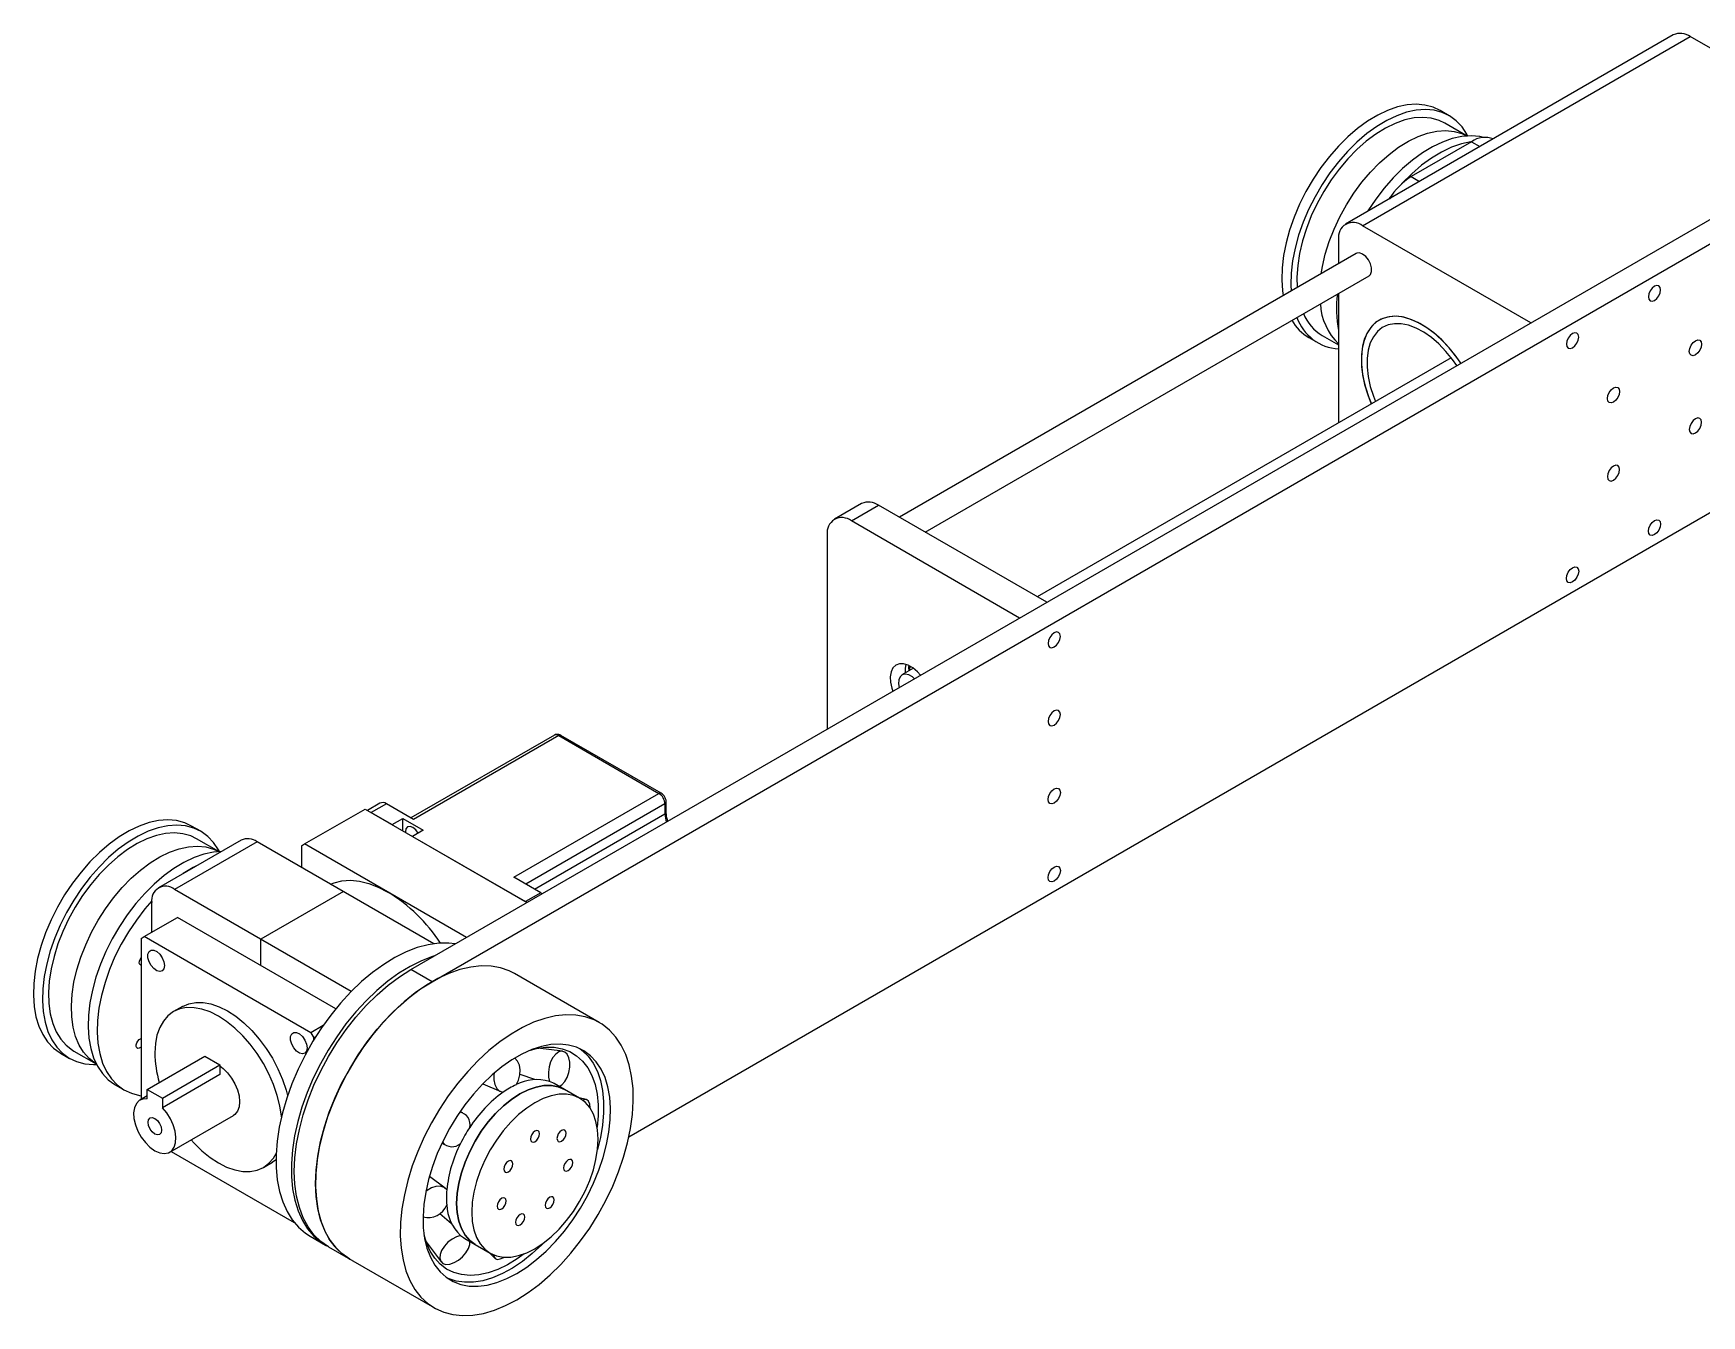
# Model space of a CAD drawing. Header units: millimetres. Extents: x -654 to -8, y -665 to 110.
# Drawn here: x -654.2 to -264.5, y -285.4 to 14.1 of the extents above; entities that cross this region are included whole.
import ezdxf

# ---------------------------------------------------------------- set-up
doc = ezdxf.new("R2010")
doc.units = ezdxf.units.MM

msp = doc.modelspace()

# ---------------------------------------------------------------- linework, layer by layer
at = {"color": 7, "linetype": 'Continuous', "lineweight": 25}
for p, q in [((-271.08, 13.76), (-347.63, -30.42)), ((-343.66, -30.82), (-267.11, 13.37)), ((-222.88, -12.17), (-267.11, 13.37)), ((-323.45, -5.11), (-325.57, -3.89)), ((-319.22, -9.86), (-324.45, -6.84)), ((-566.03, -204.55), (-227.82, -9.31)), ((-318.19, -11.19), (-332.34, -19.35)), ((-318.19, -11.19), (-316.25, -12.31)), ((-561.08, -207.41), (-222.88, -12.17)), ((-332.34, -19.35), (-330.39, -20.47)), ((-336.71, -23.51), (-337.6, -24.63)), ((-304.37, -53.5), (-343.66, -30.82)), ((-349.27, -34.06), (-349.27, -39.67)), ((-345.16, -37.29), (-451.9, -98.91)), ((-445.9, -102.38), (-342.16, -42.49)), ((-349.27, -46.59), (-349.27, -76.85)), ((-356.21, -56.95), (-354.09, -58.18)), ((-353.09, -56.44), (-349.27, -58.65)), ((-322.97, -61.66), (-419.7, -117.5)), ((-222.88, -75.04), (-515.09, -243.73)), ((-460.73, -95.72), (-467.09, -99.39)), ((-463.12, -99.78), (-456.76, -96.11)), ((-417.47, -118.79), (-456.76, -96.11)), ((-423.83, -122.46), (-463.12, -99.78)), ((-468.74, -103.02), (-468.74, -148.38)), ((-448.61, -134.19), (-451.29, -135.74)), ((-449.44, -133.66), (-449.35, -133.77)), ((-532.5, -149.81), (-566.03, -169.16)), ((-531.5, -149.91), (-565.45, -169.5)), ((-531.5, -149.91), (-508.07, -163.43)), ((-507.57, -163.39), (-531, -149.86)), ((-542.01, -183.03), (-508.07, -163.43)), ((-590.85, -175.24), (-576.71, -167.08)), ((-576.71, -167.08), (-538.92, -188.9)), ((-573.26, -165.71), (-576.17, -167.39)), ((-571.76, -165.86), (-575.3, -167.9)), ((-565.45, -169.5), (-571.76, -165.86)), ((-506.66, -165.88), (-539.18, -184.66)), ((-506.66, -165.88), (-506.66, -168.28)), ((-506.36, -167.87), (-506.36, -165.48)), ((-615.13, -172.27), (-617.26, -171.05)), ((-575.3, -167.9), (-570.4, -170.72)), ((-570.4, -170.72), (-567.92, -169.3)), ((-570.4, -170.72), (-570.4, -170.72)), ((-567.92, -169.3), (-563.18, -172.03)), ((-567.92, -172.03), (-567.92, -169.3)), ((-506.66, -168.28), (-537.11, -185.86)), ((-605.71, -174.34), (-625.01, -185.49)), ((-601.96, -174.71), (-621.26, -185.86)), ((-610.9, -177.02), (-616.13, -174)), ((-560.66, -198.55), (-601.96, -174.71)), ((-591.56, -175.65), (-590.85, -175.24)), ((-553.06, -197.06), (-590.85, -175.24)), ((-568.03, -172.09), (-567.92, -172.03)), ((-567.92, -172.16), (-567.92, -172.03)), ((-563.18, -172.03), (-565.66, -173.46)), ((-565.66, -173.46), (-565.66, -173.46)), ((-565.66, -173.46), (-539.23, -188.71)), ((-591.56, -175.65), (-591.56, -180.72)), ((-535.7, -186.67), (-542.01, -183.03)), ((-579.96, -209.7), (-621.26, -185.86)), ((-581.8, -186.35), (-601.1, -197.49)), ((-535.7, -186.67), (-539.23, -188.71)), ((-535.4, -186.87), (-535.7, -186.67)), ((-626.56, -195.86), (-626.56, -188.92)), ((-538.94, -188.91), (-539.23, -188.71)), ((-628.33, -196.88), (-620.55, -192.39)), ((-583.58, -213.73), (-620.55, -192.39)), ((-629.04, -197.29), (-628.33, -196.88)), ((-629.04, -197.29), (-629.04, -234.93)), ((-589.44, -219.33), (-628.33, -196.88)), ((-601.1, -203.61), (-601.1, -197.49)), ((-561.08, -207.41), (-566.03, -204.55)), ((-522.04, -216.93), (-541.84, -205.5)), ((-619.38, -213.19), (-621.5, -214.41)), ((-586.55, -217.66), (-589.44, -219.33)), ((-589.44, -219.33), (-588.73, -220.55)), ((-588.73, -220.55), (-588.3, -220.31)), ((-588.73, -221), (-588.73, -220.55)), ((-647.89, -224.11), (-645.77, -225.34)), ((-644.77, -223.6), (-639.54, -226.62)), ((-627.62, -232.56), (-614.19, -224.8)), ((-614.19, -224.8), (-610.65, -226.84)), ((-530.58, -223.67), (-536.36, -222.97)), ((-624.09, -234.6), (-610.65, -226.84)), ((-610.65, -229.1), (-624.09, -236.85)), ((-610.65, -226.84), (-610.65, -229.1)), ((-537.09, -230.27), (-540.52, -229.09)), ((-635.09, -231.5), (-632.97, -232.72)), ((-627.62, -232.56), (-624.09, -234.6)), ((-627.62, -234.81), (-627.62, -232.56)), ((-549.24, -231.29), (-545.01, -233.09)), ((-533.64, -230.71), (-533.66, -230.69)), ((-530.14, -232.6), (-532.52, -231.22)), ((-526.6, -234.64), (-530.14, -232.6)), ((-627.62, -234.11), (-629.35, -235.11)), ((-624.09, -234.6), (-624.09, -236.85)), ((-525.03, -234.95), (-526.82, -234.51)), ((-622.35, -247.24), (-607.5, -238.66)), ((-553.91, -238.07), (-554.56, -237.8)), ((-558.72, -245.02), (-558.17, -245.44)), ((-622.04, -247.05), (-593.28, -263.65)), ((-600.5, -250.79), (-598.38, -249.56)), ((-558.03, -255.64), (-561.7, -252.88)), ((-559.25, -261.53), (-556.51, -263.92)), ((-589.56, -266.86), (-585.99, -268.92)), ((-562.47, -268.21), (-558.98, -272.85)), ((-554.43, -266.67), (-554.41, -266.68)), ((-553.4, -267.39), (-551.02, -268.77)), ((-551.02, -268.77), (-547.48, -270.81)), ((-585.28, -269.33), (-560.53, -283.62)), ((-547.71, -270.68), (-546.43, -272.02))]:
    msp.add_line(p, q, dxfattribs=at)
at = {"color": 7, "linetype": 'Continuous', "lineweight": 25, "flags": 128}
for points in [[(-325.57, -3.89), (-327.2, -3.13), (-329.1, -2.63), (-331.13, -2.45), (-333.28, -2.6), (-335.52, -3.08), (-337.82, -3.88), (-340.15, -4.99), (-342.5, -6.4), (-344.83, -8.09), (-347.11, -10.04), (-349.31, -12.23), (-351.42, -14.64), (-353.41, -17.23), (-355.25, -19.97), (-356.92, -22.84), (-358.4, -25.79), (-359.67, -28.8), (-360.73, -31.83), (-361.56, -34.84), (-362.14, -37.8), (-362.47, -40.67), (-362.55, -43.43), (-362.38, -46.03), (-362.21, -47.14)], [(-319.07, -9.86), (-319.3, -9.44), (-320.44, -7.73), (-321.79, -6.3), (-323.35, -5.17), (-325.08, -4.35), (-326.98, -3.85), (-329.01, -3.68), (-331.16, -3.83), (-333.4, -4.31), (-335.7, -5.11), (-338.03, -6.22), (-340.38, -7.62), (-342.7, -9.31), (-344.98, -11.27), (-347.19, -13.46), (-349.3, -15.86), (-351.29, -18.45), (-353.12, -21.19), (-354.79, -24.06), (-356.28, -27.01), (-357.55, -30.02), (-358.61, -33.05), (-359.43, -36.06), (-360.02, -39.02), (-360.35, -41.9), (-360.43, -44.65), (-360.37, -46.07)], [(-324.45, -6.84), (-325.79, -6.2), (-327.62, -5.69), (-329.58, -5.5), (-331.66, -5.64), (-333.82, -6.11), (-336.05, -6.9), (-338.32, -8), (-340.59, -9.4), (-342.83, -11.08), (-345.03, -13.02), (-347.14, -15.19), (-349.16, -17.57), (-351.04, -20.12), (-352.76, -22.82), (-354.31, -25.63), (-355.67, -28.52), (-356.81, -31.44), (-357.73, -34.37), (-358.41, -37.27), (-358.84, -40.09), (-359.01, -42.81), (-358.95, -45.25)], [(-353.35, -42.02), (-353.07, -40.35), (-352.39, -37.45), (-351.47, -34.53), (-350.33, -31.6), (-348.98, -28.71), (-347.43, -25.9), (-345.7, -23.2), (-343.82, -20.65), (-341.81, -18.27), (-339.69, -16.1), (-337.49, -14.16), (-335.25, -12.48), (-332.98, -11.09), (-330.71, -9.98), (-328.48, -9.19), (-326.32, -8.73), (-324.24, -8.58), (-322.28, -8.77), (-320.45, -9.28), (-319.22, -9.86)], [(-353.35, -42.02), (-353.07, -40.35), (-352.39, -37.45), (-351.47, -34.53), (-350.33, -31.6), (-348.98, -28.71), (-347.43, -25.9), (-345.7, -23.2), (-343.82, -20.65), (-341.81, -18.27), (-339.69, -16.1), (-337.49, -14.16), (-335.25, -12.48), (-332.98, -11.09), (-330.71, -9.98), (-328.48, -9.19), (-326.32, -8.73), (-324.24, -8.58), (-322.28, -8.77), (-320.45, -9.28), (-319.22, -9.86)], [(-315.42, -10.2), (-316.3, -10.01), (-318.33, -9.84), (-320.48, -9.99), (-322.72, -10.47), (-325.02, -11.27), (-327.36, -12.38), (-329.7, -13.79), (-332.03, -15.48), (-334.31, -17.43), (-336.51, -19.62), (-338.62, -22.03), (-340.61, -24.61), (-342.45, -27.36), (-342.52, -27.48)], [(-318.21, -11.2), (-318.36, -11.22), (-320.6, -11.7), (-322.9, -12.49), (-325.23, -13.6), (-327.58, -15.01), (-329.91, -16.7), (-332.19, -18.66), (-334.39, -20.85), (-334.58, -21.04)], [(-342.16, -42.49), (-341.82, -42.18), (-341.57, -41.52), (-341.57, -40.67), (-341.82, -39.73), (-342.29, -38.8), (-342.93, -38.01), (-343.66, -37.44), (-344.38, -37.17), (-345.02, -37.23), (-345.16, -37.29)], [(-275.47, -48.27), (-274.93, -47.83), (-274.46, -47.2), (-274.15, -46.48), (-274.04, -45.79), (-274.15, -45.22), (-274.46, -44.86), (-274.93, -44.77), (-275.47, -44.96), (-276.02, -45.4), (-276.49, -46.03), (-276.8, -46.75), (-276.91, -47.44), (-276.8, -48.01), (-276.49, -48.37), (-276.02, -48.46), (-275.47, -48.27)], [(-320.75, -62.95), (-321.82, -61.4), (-323.45, -59.35), (-325.19, -57.49), (-327.01, -55.86), (-328.88, -54.49), (-330.77, -53.4), (-332.64, -52.61), (-334.46, -52.13), (-336.2, -51.98), (-337.83, -52.15), (-339.31, -52.65), (-340.62, -53.46), (-341.75, -54.57), (-342.65, -55.96), (-343.33, -57.6), (-343.77, -59.47), (-343.96, -61.53), (-343.9, -63.75), (-343.58, -66.08), (-343.02, -68.49), (-342.23, -70.93), (-341.62, -72.43)], [(-320.74, -62.95), (-321.43, -61.93), (-323.03, -59.84), (-324.74, -57.93), (-326.54, -56.24), (-328.41, -54.8), (-330.3, -53.64), (-332.18, -52.77), (-334.02, -52.21), (-335.78, -51.98), (-337.44, -52.07), (-338.96, -52.49), (-340.32, -53.22), (-341.49, -54.26), (-342.45, -55.58), (-343.19, -57.16), (-343.69, -58.98), (-343.94, -61), (-343.94, -63.18), (-343.69, -65.49), (-343.19, -67.88), (-342.45, -70.32), (-341.63, -72.43)], [(-321.68, -63.49), (-322.65, -62.1), (-324.2, -60.17), (-325.86, -58.43), (-327.6, -56.93), (-329.38, -55.69), (-331.17, -54.73), (-332.93, -54.07), (-334.63, -53.72), (-336.24, -53.7), (-337.73, -54), (-339.06, -54.61), (-340.21, -55.53), (-341.16, -56.74), (-341.88, -58.21), (-342.38, -59.91), (-342.63, -61.81), (-342.63, -63.88), (-342.38, -66.07), (-341.88, -68.35), (-341.16, -70.65), (-340.68, -71.88)], [(-294.6, -59.31), (-294.05, -58.87), (-293.59, -58.24), (-293.28, -57.53), (-293.17, -56.83), (-293.28, -56.26), (-293.59, -55.9), (-294.05, -55.81), (-294.6, -56), (-295.15, -56.45), (-295.61, -57.07), (-295.93, -57.79), (-296.03, -58.48), (-295.93, -59.05), (-295.61, -59.41), (-295.15, -59.5), (-294.6, -59.31)], [(-265.91, -60.98), (-266.46, -61.17), (-266.92, -61.08), (-267.23, -60.73), (-267.34, -60.16), (-267.23, -59.46), (-266.92, -58.74), (-266.46, -58.12), (-265.91, -57.68), (-265.36, -57.49), (-264.9, -57.58), (-264.59, -57.93), (-264.48, -58.5), (-264.59, -59.2), (-264.9, -59.91), (-265.36, -60.54), (-265.91, -60.98)], [(-285.04, -72.02), (-285.59, -72.22), (-286.05, -72.13), (-286.36, -71.77), (-286.47, -71.2), (-286.36, -70.5), (-286.05, -69.79), (-285.59, -69.16), (-285.04, -68.72), (-284.49, -68.53), (-284.03, -68.62), (-283.72, -68.97), (-283.61, -69.54), (-283.72, -70.24), (-284.03, -70.96), (-284.49, -71.58), (-285.04, -72.02)], [(-265.91, -79.22), (-265.36, -78.78), (-264.9, -78.15), (-264.59, -77.43), (-264.48, -76.74), (-264.59, -76.17), (-264.9, -75.81), (-265.36, -75.72), (-265.91, -75.91), (-266.46, -76.35), (-266.92, -76.98), (-267.23, -77.7), (-267.34, -78.39), (-267.23, -78.96), (-266.92, -79.32), (-266.46, -79.41), (-265.91, -79.22)], [(-285.04, -90.26), (-284.49, -89.82), (-284.03, -89.19), (-283.72, -88.48), (-283.61, -87.78), (-283.72, -87.21), (-284.03, -86.85), (-284.49, -86.76), (-285.04, -86.95), (-285.59, -87.4), (-286.05, -88.02), (-286.36, -88.74), (-286.47, -89.43), (-286.36, -90), (-286.05, -90.36), (-285.59, -90.45), (-285.04, -90.26)], [(-275.47, -102.98), (-276.02, -103.17), (-276.49, -103.08), (-276.8, -102.72), (-276.91, -102.15), (-276.8, -101.45), (-276.49, -100.74), (-276.02, -100.11), (-275.47, -99.67), (-274.93, -99.48), (-274.46, -99.57), (-274.15, -99.93), (-274.04, -100.5), (-274.15, -101.19), (-274.46, -101.91), (-274.93, -102.53), (-275.47, -102.98)], [(-294.6, -114.02), (-295.15, -114.21), (-295.61, -114.12), (-295.93, -113.76), (-296.03, -113.19), (-295.93, -112.5), (-295.61, -111.78), (-295.15, -111.15), (-294.6, -110.71), (-294.05, -110.52), (-293.59, -110.61), (-293.28, -110.97), (-293.17, -111.54), (-293.28, -112.23), (-293.59, -112.95), (-294.05, -113.58), (-294.6, -114.02)], [(-415.7, -129.22), (-415.16, -128.78), (-414.69, -128.15), (-414.38, -127.44), (-414.27, -126.74), (-414.38, -126.17), (-414.69, -125.81), (-415.16, -125.72), (-415.7, -125.91), (-416.25, -126.36), (-416.72, -126.98), (-417.03, -127.7), (-417.13, -128.39), (-417.03, -128.96), (-416.72, -129.32), (-416.25, -129.41), (-415.7, -129.22)], [(-446.95, -135.81), (-447.67, -135), (-448.74, -134.09), (-449.84, -133.46), (-450.91, -133.13), (-451.89, -133.13), (-452.73, -133.46), (-453.39, -134.1), (-453.83, -135.02), (-454.02, -136.16), (-453.95, -137.46), (-453.64, -138.86), (-453.41, -139.53)], [(-448.38, -136.63), (-448.87, -136.22), (-449.71, -135.73), (-450.52, -135.55), (-451.21, -135.7), (-451.74, -136.16), (-452.05, -136.89), (-452.11, -137.82), (-451.97, -138.71)], [(-450.42, -133.24), (-450.55, -134.16), (-450.51, -135.29)], [(-449.61, -134.77), (-449.66, -133.95), (-449.64, -133.55)], [(-449.53, -134.73), (-449.41, -133.97), (-449.35, -133.77)], [(-415.7, -147.46), (-415.16, -147.01), (-414.69, -146.39), (-414.38, -145.67), (-414.27, -144.98), (-414.38, -144.41), (-414.69, -144.05), (-415.16, -143.96), (-415.7, -144.15), (-416.25, -144.59), (-416.72, -145.22), (-417.03, -145.93), (-417.13, -146.63), (-417.03, -147.2), (-416.72, -147.56), (-416.25, -147.65), (-415.7, -147.46)], [(-415.7, -165.69), (-416.25, -165.88), (-416.72, -165.79), (-417.03, -165.43), (-417.13, -164.87), (-417.03, -164.17), (-416.72, -163.45), (-416.25, -162.83), (-415.7, -162.39), (-415.16, -162.19), (-414.69, -162.28), (-414.38, -162.64), (-414.27, -163.21), (-414.38, -163.91), (-414.69, -164.62), (-415.16, -165.25), (-415.7, -165.69)], [(-617.26, -171.05), (-618.88, -170.29), (-620.78, -169.79), (-622.81, -169.61), (-624.96, -169.76), (-627.2, -170.24), (-629.5, -171.04), (-631.84, -172.15), (-634.18, -173.56), (-636.51, -175.25), (-638.79, -177.2), (-641, -179.39), (-643.1, -181.8), (-645.09, -184.39), (-646.93, -187.13), (-648.6, -189.99), (-650.08, -192.95), (-651.36, -195.96), (-652.41, -198.99), (-653.24, -202), (-653.82, -204.96), (-654.15, -207.83), (-654.23, -210.59), (-654.06, -213.19), (-653.63, -215.6), (-652.96, -217.81), (-652.05, -219.78), (-650.91, -221.49), (-649.55, -222.92), (-648, -224.05), (-647.89, -224.11)], [(-610.76, -177.02), (-610.98, -176.6), (-612.12, -174.89), (-613.47, -173.46), (-615.03, -172.33), (-616.76, -171.51), (-618.66, -171.01), (-620.69, -170.83), (-622.84, -170.99), (-625.08, -171.47), (-627.38, -172.27), (-629.71, -173.38), (-632.06, -174.78), (-634.39, -176.47), (-636.67, -178.43), (-638.87, -180.62), (-640.98, -183.02), (-642.97, -185.61), (-644.81, -188.35), (-646.48, -191.22), (-647.96, -194.17), (-649.23, -197.18), (-650.29, -200.21), (-651.12, -203.22), (-651.7, -206.18), (-652.03, -209.06), (-652.11, -211.81), (-651.94, -214.41), (-651.51, -216.83), (-650.84, -219.03), (-649.92, -221), (-648.78, -222.71), (-647.43, -224.14), (-645.88, -225.27), (-644.14, -226.09), (-642.24, -226.59), (-640.21, -226.77), (-639.47, -226.75)], [(-564.3, -172.68), (-564.87, -171.9), (-565.55, -171.36), (-566.23, -171.12), (-566.8, -171.23), (-567.18, -171.68), (-567.32, -172.38), (-567.32, -172.5)], [(-616.13, -174), (-617.47, -173.36), (-619.3, -172.85), (-621.26, -172.66), (-623.34, -172.8), (-625.5, -173.27), (-627.73, -174.06), (-630, -175.16), (-632.27, -176.56), (-634.51, -178.24), (-636.71, -180.18), (-638.83, -182.35), (-640.84, -184.73), (-642.72, -187.28), (-644.45, -189.98), (-646, -192.79), (-647.35, -195.68), (-648.49, -198.6), (-649.41, -201.53), (-650.09, -204.43), (-650.52, -207.25), (-650.7, -209.97), (-650.62, -212.54), (-650.29, -214.95), (-649.71, -217.15), (-648.89, -219.12), (-647.83, -220.83), (-646.56, -222.27), (-645.09, -223.41), (-644.77, -223.6)], [(-639.54, -226.62), (-639.75, -226.49), (-641.22, -225.35), (-642.49, -223.91), (-643.55, -222.2), (-644.37, -220.23), (-644.95, -218.03), (-645.28, -215.62), (-645.36, -213.05), (-645.18, -210.33), (-644.75, -207.51), (-644.07, -204.61), (-643.16, -201.69), (-642.01, -198.76), (-640.66, -195.87), (-639.11, -193.06), (-637.38, -190.36), (-635.5, -187.81), (-633.49, -185.43), (-631.37, -183.26), (-629.18, -181.32), (-626.93, -179.64), (-624.66, -178.25), (-622.4, -177.14), (-620.17, -176.35), (-618, -175.89), (-615.92, -175.74), (-613.96, -175.93), (-612.14, -176.44), (-610.9, -177.02)], [(-639.54, -226.62), (-639.75, -226.49), (-641.22, -225.35), (-642.49, -223.91), (-643.55, -222.2), (-644.37, -220.23), (-644.95, -218.03), (-645.28, -215.62), (-645.36, -213.05), (-645.18, -210.33), (-644.75, -207.51), (-644.07, -204.61), (-643.16, -201.69), (-642.01, -198.76), (-640.66, -195.87), (-639.11, -193.06), (-637.38, -190.36), (-635.5, -187.81), (-633.49, -185.43), (-631.37, -183.26), (-629.18, -181.32), (-626.93, -179.64), (-624.66, -178.25), (-622.4, -177.14), (-620.17, -176.35), (-618, -175.89), (-615.92, -175.74), (-613.96, -175.93), (-612.14, -176.44), (-610.9, -177.02)], [(-610.31, -177), (-612.16, -177.15), (-614.4, -177.63), (-616.7, -178.43), (-619.04, -179.54), (-621.38, -180.95), (-623.71, -182.64), (-625.99, -184.59), (-628.2, -186.78), (-630.31, -189.18), (-632.29, -191.77), (-634.13, -194.52), (-635.8, -197.38), (-637.28, -200.34), (-638.56, -203.35), (-639.61, -206.38), (-640.44, -209.39), (-641.02, -212.35), (-641.35, -215.22), (-641.43, -217.97), (-641.26, -220.57), (-640.83, -222.99), (-640.16, -225.2), (-639.25, -227.17), (-638.11, -228.88), (-636.75, -230.3), (-635.2, -231.44), (-635.09, -231.5)], [(-616.1, -180.34), (-616.92, -180.76), (-619.21, -182.14)], [(-415.7, -183.93), (-416.25, -184.12), (-416.72, -184.03), (-417.03, -183.67), (-417.13, -183.1), (-417.03, -182.41), (-416.72, -181.69), (-416.25, -181.06), (-415.7, -180.62), (-415.16, -180.43), (-414.69, -180.52), (-414.38, -180.88), (-414.27, -181.45), (-414.38, -182.14), (-414.69, -182.86), (-415.16, -183.49), (-415.7, -183.93)], [(-584.8, -184.62), (-583.97, -184.29), (-582.13, -183.85), (-580.15, -183.73), (-578.06, -183.93), (-575.89, -184.46), (-573.66, -185.31), (-571.41, -186.47)], [(-626.55, -188.52), (-628.18, -190.41), (-630.17, -193), (-632.01, -195.74), (-633.68, -198.61), (-635.16, -201.56), (-636.44, -204.57), (-637.49, -207.6), (-638.32, -210.61), (-638.9, -213.57), (-639.23, -216.45), (-639.31, -219.2), (-639.14, -221.8), (-638.71, -224.22), (-638.04, -226.42), (-637.13, -228.39), (-635.99, -230.1), (-634.63, -231.53), (-633.08, -232.66), (-631.34, -233.48), (-629.45, -233.98), (-629.04, -234.05)], [(-555.66, -198.57), (-557.16, -198.4), (-559.53, -198.43), (-561.99, -198.78), (-564.53, -199.46), (-567.12, -200.46), (-569.75, -201.77), (-572.38, -203.37), (-574.99, -205.25), (-577.56, -207.4), (-580.05, -209.79), (-582.46, -212.4), (-584.76, -215.21), (-586.92, -218.19), (-588.92, -221.32), (-590.75, -224.56), (-592.39, -227.88), (-593.83, -231.25), (-595.04, -234.65), (-596.02, -238.03), (-596.77, -241.38), (-597.26, -244.65), (-597.51, -247.81), (-597.5, -250.84), (-597.24, -253.71), (-596.72, -256.4), (-595.96, -258.86), (-594.96, -261.1), (-593.73, -263.07), (-592.28, -264.77), (-590.63, -266.18), (-589.56, -266.86)], [(-629.04, -203.57), (-629.16, -203.54), (-629.38, -203.37), (-629.49, -203.05), (-629.46, -202.63), (-629.3, -202.19), (-629.04, -201.78), (-629.04, -201.78)], [(-623.6, -203.63), (-623.74, -204.37), (-624.11, -204.85), (-624.68, -205.02), (-625.37, -204.85), (-626.08, -204.36), (-626.72, -203.62), (-627.2, -202.74), (-627.46, -201.82), (-627.46, -200.99), (-627.2, -200.37), (-626.72, -200.04), (-626.08, -200.04), (-625.37, -200.38), (-624.68, -201), (-624.11, -201.83), (-623.74, -202.74), (-623.6, -203.63)], [(-560.58, -201.4), (-560.96, -201.52), (-563.55, -202.52), (-566.18, -203.83), (-568.81, -205.43), (-571.42, -207.31), (-573.98, -209.46), (-576.48, -211.85), (-578.89, -214.46), (-581.19, -217.27), (-583.35, -220.26), (-585.35, -223.38), (-587.18, -226.62), (-588.82, -229.94), (-590.26, -233.31), (-591.47, -236.71), (-592.45, -240.09), (-593.2, -243.44), (-593.69, -246.71), (-593.94, -249.87), (-593.93, -252.9), (-593.67, -255.78), (-593.15, -258.46), (-592.39, -260.93), (-591.39, -263.16), (-590.16, -265.13), (-588.71, -266.83), (-587.05, -268.24), (-585.63, -269.12)], [(-585.28, -269.33), (-585.28, -269.33), (-587.08, -268.08), (-588.67, -266.52), (-590.04, -264.67), (-591.19, -262.54), (-592.09, -260.15), (-592.73, -257.54), (-593.13, -254.71), (-593.26, -251.71), (-593.13, -248.55), (-592.73, -245.27), (-592.09, -241.9), (-591.19, -238.48), (-590.04, -235.03), (-588.67, -231.59), (-587.08, -228.2), (-585.28, -224.87), (-583.3, -221.66), (-581.16, -218.58), (-578.87, -215.67), (-576.45, -212.96), (-573.94, -210.47), (-571.34, -208.22), (-568.7, -206.24), (-566.03, -204.55)], [(-541.84, -205.5), (-543.03, -204.89), (-545.08, -204.18), (-547.28, -203.78), (-549.61, -203.72), (-552.05, -203.98), (-554.57, -204.56), (-557.15, -205.47), (-559.77, -206.69), (-562.4, -208.21), (-565.02, -210.01), (-567.6, -212.08), (-570.12, -214.41), (-572.56, -216.96), (-574.89, -219.72), (-577.09, -222.65), (-579.14, -225.74), (-581.02, -228.95), (-582.72, -232.25), (-584.21, -235.61), (-585.49, -239), (-586.54, -242.39), (-587.35, -245.75), (-587.92, -249.05), (-588.24, -252.24), (-588.3, -255.32), (-588.11, -258.24), (-587.67, -260.98), (-586.98, -263.51), (-586.04, -265.81), (-584.88, -267.86), (-583.49, -269.64), (-581.89, -271.13), (-580.33, -272.19)], [(-580.33, -272.19), (-580.33, -272.19), (-582.13, -270.94), (-583.72, -269.38), (-585.09, -267.53), (-586.24, -265.4), (-587.14, -263.01), (-587.78, -260.39), (-588.18, -257.57), (-588.31, -254.56), (-588.18, -251.41), (-587.78, -248.13), (-587.14, -244.76), (-586.24, -241.34), (-585.09, -237.89), (-583.72, -234.45), (-582.13, -231.05), (-580.33, -227.73), (-578.35, -224.52), (-576.21, -221.44), (-573.92, -218.53), (-571.5, -215.82), (-568.99, -213.33), (-566.4, -211.08), (-563.75, -209.1), (-561.08, -207.41)], [(-596.27, -239.01), (-596.28, -238.86), (-596.66, -236.44), (-597.29, -233.96), (-598.14, -231.45), (-599.22, -228.96), (-600.5, -226.54), (-601.96, -224.22), (-603.58, -222.04), (-605.32, -220.04), (-607.16, -218.26), (-609.07, -216.72), (-611, -215.45), (-612.94, -214.48), (-614.85, -213.82), (-616.69, -213.48), (-618.43, -213.46), (-620.04, -213.78), (-621.5, -214.41), (-622.78, -215.36), (-623.86, -216.6), (-624.72, -218.12), (-625.35, -219.88), (-625.73, -221.86), (-625.85, -224.03)], [(-619.38, -213.19), (-617.92, -212.55), (-616.31, -212.24), (-614.57, -212.25), (-612.73, -212.59), (-610.82, -213.26), (-608.88, -214.23), (-606.94, -215.49), (-605.04, -217.03), (-603.2, -218.81), (-601.46, -220.81), (-599.84, -222.99), (-598.38, -225.31), (-597.1, -227.74), (-596.02, -230.23), (-595.16, -232.73), (-594.82, -233.98)], [(-541.29, -281.71), (-538.66, -280.05), (-536.05, -278.11), (-533.5, -275.91), (-531.02, -273.47), (-528.63, -270.81), (-526.37, -267.96), (-524.24, -264.95), (-522.27, -261.8), (-520.48, -258.54), (-518.88, -255.2), (-517.49, -251.82), (-516.33, -248.42), (-515.39, -245.04), (-514.7, -241.71), (-514.26, -238.46), (-514.07, -235.33), (-514.13, -232.33), (-514.45, -229.49), (-515.02, -226.85), (-515.83, -224.43), (-516.88, -222.26), (-518.16, -220.34), (-519.65, -218.7), (-521.35, -217.36), (-523.23, -216.32), (-525.28, -215.61), (-527.48, -215.21), (-529.81, -215.15), (-532.25, -215.41), (-534.77, -215.99), (-537.35, -216.9), (-539.97, -218.12), (-542.6, -219.64), (-545.22, -221.44), (-547.8, -223.51), (-550.32, -225.84), (-552.76, -228.39), (-555.09, -231.15), (-557.29, -234.08), (-559.34, -237.17), (-561.22, -240.38), (-562.92, -243.68), (-564.41, -247.04), (-565.69, -250.43), (-566.74, -253.82), (-567.55, -257.18), (-568.12, -260.48), (-568.44, -263.67), (-568.5, -266.75), (-568.31, -269.67), (-567.87, -272.41), (-567.18, -274.94), (-566.24, -277.24), (-565.08, -279.29), (-563.69, -281.07), (-562.09, -282.56), (-560.3, -283.75), (-558.33, -284.63), (-556.2, -285.19), (-553.94, -285.42), (-551.55, -285.32), (-549.07, -284.9), (-546.52, -284.15), (-543.91, -283.08), (-541.29, -281.71)], [(-629.04, -222.63), (-629.18, -222.76), (-629.53, -222.96), (-629.84, -222.99), (-630.09, -222.85), (-630.22, -222.55), (-630.21, -222.15), (-630.08, -221.71), (-629.83, -221.29), (-629.52, -220.95), (-629.17, -220.76), (-629.04, -220.72)], [(-590.27, -222.87), (-590.4, -223.61), (-590.78, -224.09), (-591.35, -224.26), (-592.04, -224.09), (-592.75, -223.6), (-593.39, -222.87), (-593.87, -221.98), (-594.13, -221.06), (-594.13, -220.24), (-593.87, -219.62), (-593.39, -219.28), (-592.75, -219.28), (-592.04, -219.62), (-591.35, -220.24), (-590.78, -221.07), (-590.4, -221.99), (-590.27, -222.87)], [(-541.29, -275.58), (-538.96, -274.09), (-536.65, -272.34), (-534.4, -270.33), (-532.23, -268.09), (-530.16, -265.66), (-528.22, -263.05), (-526.42, -260.29), (-524.79, -257.42), (-523.35, -254.47), (-522.12, -251.47), (-521.1, -248.46), (-520.3, -245.47), (-519.75, -242.53), (-519.44, -239.69), (-519.38, -236.96), (-519.57, -234.38), (-520, -231.98), (-520.67, -229.79), (-521.58, -227.83), (-522.71, -226.13), (-524.05, -224.7), (-525.59, -223.56), (-527.3, -222.72), (-529.17, -222.2), (-531.18, -221.99), (-533.31, -222.1), (-535.52, -222.54), (-537.8, -223.28), (-540.12, -224.33), (-542.45, -225.68), (-544.77, -227.31), (-547.05, -229.19), (-549.27, -231.32), (-551.39, -233.66), (-553.4, -236.18), (-555.27, -238.87), (-556.99, -241.69), (-558.52, -244.6), (-559.86, -247.58), (-560.99, -250.59), (-561.9, -253.59), (-562.57, -256.56), (-563, -259.46), (-563.19, -262.25), (-563.13, -264.91), (-562.82, -267.4), (-562.27, -269.69), (-561.47, -271.77), (-560.45, -273.6), (-559.22, -275.17), (-557.78, -276.46), (-556.15, -277.45), (-554.35, -278.13), (-552.41, -278.5), (-550.34, -278.55), (-548.17, -278.27), (-545.92, -277.68), (-543.61, -276.78), (-541.29, -275.58)], [(-541.41, -231.48), (-540.86, -230.39), (-540.54, -229.2), (-540.47, -227.99), (-540.66, -226.88), (-541.09, -225.95), (-541.74, -225.27), (-541.76, -225.25)], [(-538.07, -223.39), (-536.71, -223.04), (-534.58, -222.73), (-532.55, -222.74), (-530.65, -223.08), (-528.89, -223.74), (-527.3, -224.71), (-525.9, -225.97), (-524.71, -227.52), (-523.74, -229.34), (-523, -231.4), (-522.51, -233.67), (-522.26, -236.14), (-522.26, -238.77), (-522.49, -241.42)], [(-531.35, -231.9), (-530.75, -231.51), (-530.08, -230.76), (-529.52, -229.76), (-529.12, -228.61), (-528.9, -227.39), (-528.9, -226.22), (-529.11, -225.18), (-529.5, -224.37), (-530.06, -223.84), (-530.73, -223.66), (-531.45, -223.82), (-532.17, -224.33), (-532.83, -225.13), (-533.37, -226.16), (-533.74, -227.33), (-533.91, -228.54), (-533.88, -229.7), (-533.64, -230.71), (-533.64, -230.71)], [(-526.56, -223.04), (-526, -223.46), (-524.61, -224.82), (-523.43, -226.46), (-522.46, -228.36), (-521.73, -230.49), (-521.23, -232.84), (-520.99, -235.37), (-520.99, -238.07), (-521.23, -240.89), (-521.73, -243.81), (-522.42, -246.64)], [(-610.65, -227.1), (-609.9, -227.66), (-608.86, -228.69), (-607.92, -229.91), (-607.13, -231.27), (-606.54, -232.7), (-606.18, -234.11), (-606.05, -235.46), (-606.18, -236.66), (-606.54, -237.66), (-607.13, -238.4), (-607.5, -238.66)], [(-546.59, -228.79), (-546.65, -229.15), (-546.67, -230.35), (-546.44, -231.44), (-545.96, -232.33), (-545.29, -232.95), (-544.47, -233.24)], [(-555.34, -259.21), (-555.22, -256.91), (-554.84, -254.51), (-554.22, -252.04), (-553.37, -249.54), (-552.29, -247.07), (-551.02, -244.66), (-549.57, -242.35), (-547.96, -240.18), (-546.23, -238.19), (-544.4, -236.42), (-542.51, -234.89), (-540.58, -233.63), (-538.65, -232.67), (-536.76, -232.01), (-534.93, -231.67), (-533.2, -231.66), (-531.59, -231.97), (-530.14, -232.6)], [(-530.14, -232.6), (-531.59, -231.97), (-533.2, -231.66), (-534.93, -231.67), (-536.76, -232.01), (-538.65, -232.67), (-540.58, -233.63), (-542.51, -234.89), (-544.4, -236.42), (-546.23, -238.19), (-547.96, -240.18), (-549.57, -242.35), (-551.02, -244.66), (-552.29, -247.07), (-553.37, -249.54), (-554.22, -252.04), (-554.84, -254.51), (-555.22, -256.91), (-555.34, -259.21), (-555.22, -261.36), (-554.84, -263.33), (-554.22, -265.09), (-553.37, -266.59), (-552.29, -267.83), (-551.02, -268.77), (-551.02, -268.77)], [(-537.04, -269.78), (-535.12, -268.52), (-533.22, -266.99), (-531.39, -265.22), (-529.66, -263.23), (-528.05, -261.06), (-526.6, -258.76), (-525.33, -256.34), (-524.25, -253.87), (-523.4, -251.38), (-522.78, -248.91), (-522.4, -246.5), (-522.28, -244.2), (-522.4, -242.05), (-522.78, -240.08), (-523.4, -238.33), (-524.25, -236.82), (-525.33, -235.58), (-526.6, -234.64), (-528.05, -234.01), (-529.66, -233.7), (-531.39, -233.71), (-533.22, -234.05), (-535.12, -234.71), (-537.04, -235.67), (-538.97, -236.93), (-540.86, -238.46), (-542.69, -240.23), (-544.43, -242.22), (-546.03, -244.39), (-547.48, -246.7), (-548.76, -249.11), (-549.83, -251.58), (-550.68, -254.08), (-551.31, -256.55), (-551.68, -258.95), (-551.81, -261.25), (-551.68, -263.4), (-551.31, -265.37), (-550.68, -267.13), (-549.83, -268.63), (-548.76, -269.87), (-547.48, -270.81), (-546.03, -271.44), (-544.43, -271.76), (-542.69, -271.74), (-540.86, -271.4), (-538.97, -270.74), (-537.04, -269.78)], [(-532.52, -231.22), (-532.89, -231.03), (-533.64, -230.71)], [(-627.62, -234.81), (-628.63, -234.84), (-629.5, -235.2), (-630.17, -235.88), (-630.61, -236.85), (-630.8, -238.04), (-630.72, -239.4), (-630.38, -240.86), (-629.81, -242.33), (-629.02, -243.74), (-628.06, -245.01), (-626.99, -246.08), (-625.85, -246.89), (-624.72, -247.39), (-623.64, -247.56), (-622.69, -247.39), (-621.9, -246.89), (-621.32, -246.09), (-620.99, -245.02), (-620.91, -243.75), (-621.1, -242.34), (-621.54, -240.87), (-622.21, -239.41), (-623.07, -238.05), (-624.09, -236.85)], [(-524.16, -236.96), (-524.16, -236.89), (-524.25, -235.98), (-524.52, -235.32), (-524.94, -234.97), (-525.48, -234.96), (-525.86, -235.13)], [(-624.28, -242.08), (-624.4, -242.71), (-624.74, -243.1), (-625.25, -243.2), (-625.85, -242.99), (-626.46, -242.51), (-626.97, -241.82), (-627.31, -241.03), (-627.43, -240.26), (-627.31, -239.64), (-626.97, -239.24), (-626.46, -239.14), (-625.85, -239.35), (-625.25, -239.84), (-624.74, -240.53), (-624.4, -241.32), (-624.28, -242.08)], [(-617.4, -244.38), (-616.69, -245.16), (-614.85, -246.95), (-612.94, -248.48), (-611, -249.75), (-609.07, -250.72), (-607.16, -251.38), (-605.32, -251.72), (-603.58, -251.74), (-601.96, -251.42), (-600.5, -250.79), (-599.22, -249.84), (-598.14, -248.6), (-597.5, -247.52)], [(-537.04, -244.78), (-536.63, -244.44), (-536.29, -243.98), (-536.05, -243.44), (-535.97, -242.92), (-536.05, -242.5), (-536.29, -242.23), (-536.63, -242.16), (-537.04, -242.31), (-537.45, -242.64), (-537.8, -243.1), (-538.03, -243.64), (-538.11, -244.16), (-538.03, -244.58), (-537.8, -244.85), (-537.45, -244.92), (-537.04, -244.78)], [(-530.82, -244.64), (-530.41, -244.31), (-530.07, -243.85), (-529.84, -243.31), (-529.75, -242.79), (-529.84, -242.37), (-530.07, -242.1), (-530.41, -242.03), (-530.82, -242.17), (-531.23, -242.5), (-531.58, -242.97), (-531.81, -243.51), (-531.89, -244.03), (-531.81, -244.45), (-531.58, -244.72), (-531.23, -244.79), (-530.82, -244.64)], [(-597.53, -248.99), (-598.38, -249.56), (-598.38, -249.56)], [(-543.26, -251.82), (-542.85, -251.49), (-542.51, -251.03), (-542.27, -250.49), (-542.19, -249.97), (-542.27, -249.55), (-542.51, -249.28), (-542.85, -249.21), (-543.26, -249.35), (-543.67, -249.68), (-544.02, -250.15), (-544.25, -250.69), (-544.33, -251.21), (-544.25, -251.63), (-544.02, -251.9), (-543.67, -251.97), (-543.26, -251.82)], [(-529.29, -251.53), (-528.88, -251.2), (-528.53, -250.73), (-528.3, -250.2), (-528.22, -249.68), (-528.3, -249.25), (-528.53, -248.98), (-528.88, -248.92), (-529.29, -249.06), (-529.7, -249.39), (-530.04, -249.86), (-530.28, -250.39), (-530.36, -250.91), (-530.28, -251.34), (-530.04, -251.6), (-529.7, -251.67), (-529.29, -251.53)], [(-557.63, -256.03), (-558.29, -255.47), (-559.17, -255.2), (-560.18, -255.23), (-561.24, -255.58), (-562.26, -256.2), (-562.55, -256.43)], [(-551.02, -268.77), (-551.02, -268.77), (-552.29, -267.83), (-553.37, -266.59), (-554.22, -265.09), (-554.84, -263.33), (-555.22, -261.36), (-555.34, -259.21)], [(-544.8, -260.48), (-544.39, -260.15), (-544.04, -259.68), (-543.81, -259.15), (-543.73, -258.63), (-543.81, -258.2), (-544.04, -257.94), (-544.39, -257.87), (-544.8, -258.01), (-545.21, -258.34), (-545.55, -258.81), (-545.79, -259.35), (-545.87, -259.86), (-545.79, -260.29), (-545.55, -260.56), (-545.21, -260.62), (-544.8, -260.48)], [(-533.59, -260.25), (-533.18, -259.91), (-532.83, -259.45), (-532.6, -258.91), (-532.52, -258.39), (-532.6, -257.97), (-532.83, -257.7), (-533.18, -257.63), (-533.59, -257.78), (-534, -258.11), (-534.35, -258.57), (-534.58, -259.11), (-534.66, -259.63), (-534.58, -260.05), (-534.35, -260.32), (-534, -260.39), (-533.59, -260.25)], [(-540.49, -264.23), (-540.08, -263.9), (-539.74, -263.43), (-539.51, -262.9), (-539.42, -262.38), (-539.51, -261.95), (-539.74, -261.69), (-540.08, -261.62), (-540.49, -261.76), (-540.9, -262.09), (-541.25, -262.56), (-541.48, -263.09), (-541.56, -263.61), (-541.48, -264.04), (-541.25, -264.3), (-540.9, -264.37), (-540.49, -264.23)], [(-539.55, -270.98), (-541.17, -272.14), (-543.45, -273.53), (-545.71, -274.62), (-547.95, -275.4), (-550.12, -275.87), (-552.2, -276.02), (-554.17, -275.84), (-556.01, -275.35), (-557.68, -274.53), (-559.17, -273.42), (-560.47, -272), (-561.55, -270.32), (-562.41, -268.38), (-562.96, -266.51)], [(-554.41, -266.68), (-555.4, -266.98), (-556.42, -267.53), (-557.39, -268.29), (-558.21, -269.2), (-558.84, -270.17), (-559.2, -271.14), (-559.28, -272.02), (-559.06, -272.73), (-558.56, -273.22), (-557.83, -273.44), (-556.93, -273.37), (-555.93, -273.03), (-554.91, -272.44), (-553.97, -271.65), (-553.17, -270.72), (-552.59, -269.74), (-552.27, -268.78), (-552.23, -268.07)], [(-535, -268.44), (-535.44, -268.88), (-537.67, -270.94), (-539.97, -272.77), (-542.29, -274.33), (-544.63, -275.6), (-546.94, -276.58), (-549.2, -277.25), (-551.4, -277.6), (-553.5, -277.63), (-555.48, -277.35), (-557.31, -276.74), (-557.51, -276.65)], [(-554.41, -266.68), (-553.76, -267.17), (-553.4, -267.39)], [(-546.69, -271.2), (-546.65, -271.62), (-546.37, -272.09), (-545.85, -272.28), (-545.15, -272.18), (-544.31, -271.81), (-544.25, -271.77)]]:
    msp.add_lwpolyline(points, dxfattribs=at)
at = {"color": 7, "linetype": 'Continuous', "lineweight": 25}
for centre, radius, start, end in [((-269.44, 10.13), 3.99, 54.3824, 114.3071), ((-315.05, -15.59), 5.41, 69.477, 125.5205), ((-324.11, -32.43), 15.45, 122.1662, 149.1334), ((-345.85, -33.5), 3.47, 50.7967, 189.214), ((-322.32, -50.14), 27.44, 172.9169, 190.8348), ((-339.53, -48.34), 14.03, 182.9564, 226.0336), ((-350.64, -47.46), 11, 209.6491, 239.5927), ((-348.6, -48.56), 11.05, 199.3724, 266.5004), ((-347.52, -47.17), 10.82, 202.7106, 239.0195), ((-459.08, -99.35), 3.99, 54.3824, 114.3071), ((-465.31, -102.47), 3.47, 50.7967, 189.214), ((-444.52, -134.5), 6.01, 168.0182, 187.3927), ((-532.09, -150.72), 1.01, 54.3824, 114.3071), ((-531.21, -150.32), 0.503, 65.6929, 125.6176), ((-507.78, -163.84), 0.503, 65.7025, 125.6167), ((-509.73, -166.02), 3.07, 2.6055, 57.3945), ((-572.64, -167.08), 1.51, 54.3824, 114.3071), ((-506.86, -165.43), 0.503, 294.3757, 354.2938), ((-506.86, -167.82), 0.503, 294.392, 354.1061), ((-500.29, -168.16), 6.36, 181.0354, 197.7416), ((-604.15, -177.78), 3.77, 54.3824, 114.3071), ((-623.33, -188.39), 3.28, 50.7967, 189.214), ((-591.97, -219.97), 39.31, 33.2732, 58.4488), ((-600.42, -223.73), 25.44, 180.6769, 196.4632), ((-526.6, -257.96), 30.52, 125.889, 147.2101), ((-535.12, -245.92), 15.75, 113.5598, 126.4348), ((-536.6, -240.65), 10.38, 73.5645, 117.7397), ((-555.11, -240.79), 2.93, 346.9266, 80.4187), ((-530.29, -256.62), 26.69, 145.3514, 154.6486), ((-556.41, -242.99), 2.97, 220.3773, 312.2683), ((-527.28, -259.15), 30.53, 152.7903, 174.1095), ((-541.98, -257.8), 15.76, 173.5633, 186.4367), ((-562.02, -257.79), 4.73, 255.5755, 338.0043), ((-547.28, -259.15), 10.38, 182.2569, 226.4246)]:
    msp.add_arc(centre, radius, start, end, dxfattribs=at)
for points, knots in [([(-531, -149.86), (-531.16, -149.78), (-531.47, -149.63), (-531.99, -149.62), (-532.37, -149.69), (-532.5, -149.81), (-532.5, -149.81)], [0, 0, 0, 0, 0.318294, 0.665599, 0.993621, 1, 1, 1, 1]), ([(-506.36, -165.48), (-506.37, -165.32), (-506.4, -164.93), (-506.65, -164.31), (-507.07, -163.73), (-507.42, -163.49), (-507.57, -163.39)], [0, 0, 0, 0, 0.1878, 0.477862, 0.780733, 1, 1, 1, 1]), ([(-505.98, -169.89), (-506.07, -169.64), (-506.27, -169.03), (-506.35, -168.36), (-506.36, -167.96), (-506.36, -167.87)], [0, 0, 0, 0, 0.348602, 0.844547, 1, 1, 1, 1])]:
    msp.add_open_spline(points, degree=3, knots=knots, dxfattribs=at)

doc.saveas('drawing.dxf')
